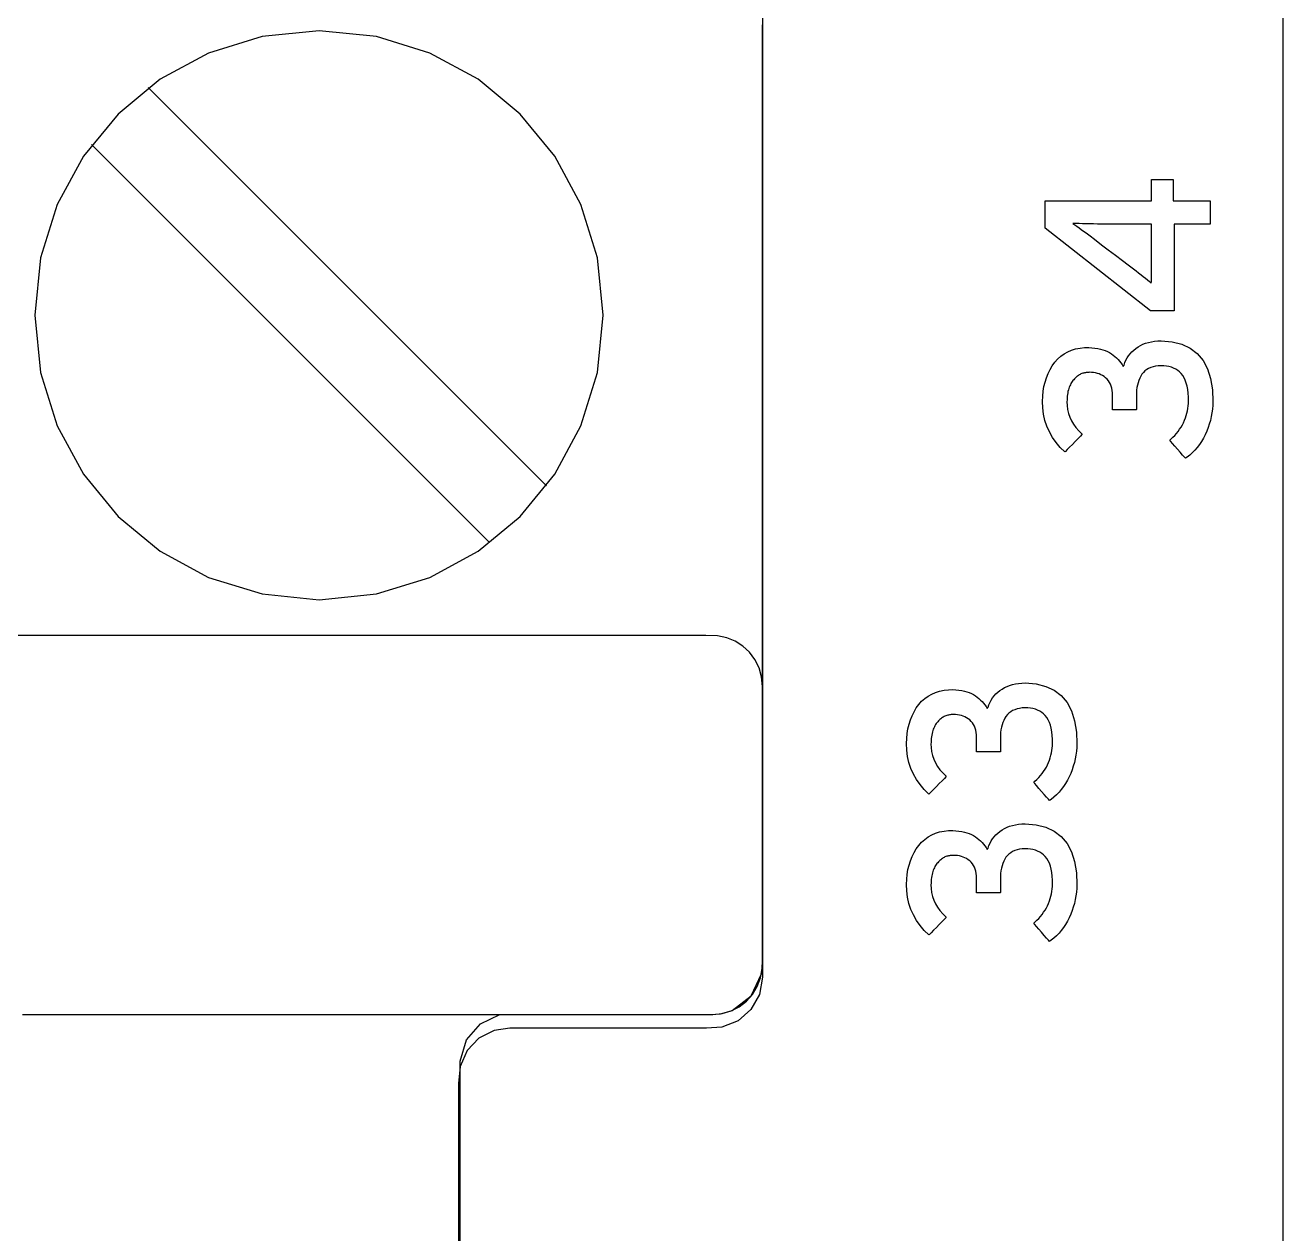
# Model space of a CAD drawing. Extents: x 1 to 47.7, y 0.2 to 35.
# Drawn here: x 37.238 to 37.978, y 13.894 to 14.605 of the extents above; entities that cross this region are included whole.
import ezdxf

# ---------------------------------------------------------------- set-up
doc = ezdxf.new("R2010")
doc.units = 0
doc.header["$MEASUREMENT"] = 0
for name, color, linetype in [('7_1__EMPTY_IO_BOARD_POSITI', 7, 'CONTINUOUS'), ('7_2___8__INDEPENDENT_INPUT', 7, 'CONTINUOUS'), ('7_3___8__OPTOISO_INDEPENDE', 7, 'CONTINUOUS'), ('7_4___24__OPTOISO_INDEPEND', 7, 'CONTINUOUS'), ('7_5___8__INDEPENDENT_INPUT', 7, 'CONTINUOUS'), ('7_6____8__INDEPENDENT_INPU', 7, 'CONTINUOUS'), ('7_7____8__OPTOISO_INDEPEND', 7, 'CONTINUOUS'), ('7_8____8__OPTOISO_INDEPEND', 7, 'CONTINUOUS'), ('8_0_____DWG', 7, 'CONTINUOUS')]:
    doc.layers.add(name, color=color, linetype=linetype)

msp = doc.modelspace()

# ---------------------------------------------------------------- linework, layer by layer
at = {"layer": '7_1__EMPTY_IO_BOARD_POSITI'}
msp.add_lwpolyline([(37.67232, 14.65683), (37.67232, 14.58847), (37.67232, 14.52342), (37.67232, 14.46182), (37.67232, 14.40382), (37.67232, 14.34959), (37.67232, 14.29927), (37.67232, 14.25302), (37.67232, 14.21098), (37.67232, 14.17332), (37.67232, 14.14018), (37.67232, 14.11172), (37.67232, 14.08809), (37.67232, 14.06945), (37.67232, 14.05594), (37.67232, 14.04773), (37.67232, 14.04496), (37.67049, 14.03467), (37.66545, 14.0259), (37.65785, 14.01931), (37.64835, 14.01557), (37.63938, 14.01495), (37.62959, 14.01495), (37.61472, 14.01495), (37.57724, 14.01495), (37.55837, 14.01495), (37.5419, 14.01495), (37.52971, 14.01495), (37.52365, 14.01495), (37.51441, 14.0136), (37.50539, 14.00897), (37.49845, 14.0017), (37.49426, 13.99243), (37.49331, 13.98243), (37.49331, 13.97641), (37.49331, 13.9673), (37.49331, 13.95554), (37.49331, 13.94157), (37.49331, 13.90878), (37.49331, 13.87245)], dxfattribs=at)
at = {"layer": '7_2___8__INDEPENDENT_INPUT'}
msp.add_lwpolyline([(37.41146, 14.26692), (37.44514, 14.27032), (37.47651, 14.28007), (37.50489, 14.2955), (37.52961, 14.31594), (37.55001, 14.34072), (37.56541, 14.36916), (37.57514, 14.40059), (37.57853, 14.43435), (37.57514, 14.46804), (37.56541, 14.49944), (37.55001, 14.52785), (37.52961, 14.5526), (37.50489, 14.57303), (37.47651, 14.58846), (37.44514, 14.59821), (37.41146, 14.60161), (37.37775, 14.59821), (37.34634, 14.58846), (37.31789, 14.57303), (37.2931, 14.5526), (37.27264, 14.52785), (37.25718, 14.49944), (37.24741, 14.46804), (37.244, 14.43435), (37.24741, 14.40059), (37.25718, 14.36916), (37.27264, 14.34072), (37.2931, 14.31594), (37.31789, 14.2955), (37.34634, 14.28007), (37.37775, 14.27032)], close=True, dxfattribs=at)
for points in [[(37.49426, 13.85861), (37.49426, 13.91116), (37.49426, 13.93575), (37.49426, 13.95749), (37.49426, 13.97509), (37.49426, 13.98725), (37.49426, 13.99268), (37.49438, 13.99556), (37.49812, 14.00797), (37.50627, 14.0175), (37.51761, 14.02295), (37.51979, 14.02295), (37.52584, 14.02295), (37.53505, 14.02295), (37.5467, 14.02295), (37.60333, 14.02295), (37.61642, 14.02295), (37.62763, 14.02295), (37.63627, 14.02295), (37.6416, 14.02295), (37.64747, 14.0233), (37.6544, 14.02531), (37.66558, 14.03387), (37.67166, 14.04691), (37.67217, 14.05065), (37.67225, 14.05257), (37.67225, 14.05499), (37.67225, 14.05975), (37.67225, 14.06725), (37.67225, 14.07741), (37.67225, 14.09019), (37.67225, 14.10553), (37.67225, 14.12338), (37.67225, 14.14368), (37.67225, 14.16637), (37.67225, 14.1914), (37.67225, 14.21871), (37.67225, 14.24825), (37.67225, 14.27996), (37.67225, 14.31378), (37.67225, 14.34967), (37.67225, 14.38756), (37.67225, 14.4274), (37.67225, 14.5127), (37.67225, 14.60513)], [(37.54511, 14.33392), (37.31084, 14.56819)], [(37.51169, 14.3005), (37.27742, 14.53477)], [(37.23684, 14.02295), (37.26657, 14.02295), (37.31834, 14.02295), (37.38414, 14.02295), (37.45596, 14.02295), (37.52577, 14.02295), (37.58556, 14.02295), (37.62731, 14.02295), (37.64301, 14.02295), (37.64857, 14.02349), (37.65378, 14.02505), (37.65853, 14.02752), (37.66274, 14.03081), (37.6663, 14.0348), (37.66911, 14.03941), (37.67109, 14.04454), (37.67212, 14.05007), (37.67225, 14.05458), (37.67225, 14.06638), (37.67225, 14.08693), (37.67225, 14.11305), (37.67225, 14.14156), (37.67225, 14.16927), (37.67225, 14.193), (37.67225, 14.20958), (37.67225, 14.21581), (37.67173, 14.22151), (37.67021, 14.22685), (37.66781, 14.23172), (37.66461, 14.23604), (37.66071, 14.23969), (37.65622, 14.24258), (37.65123, 14.2446), (37.64583, 14.24566), (37.63892, 14.2458), (37.60919, 14.2458), (37.55742, 14.2458), (37.49161, 14.2458), (37.4198, 14.2458), (37.34999, 14.2458), (37.2902, 14.2458), (37.24844, 14.2458), (37.23275, 14.2458)]]:
    msp.add_lwpolyline(points, dxfattribs=at)
at = {"layer": '7_3___8__OPTOISO_INDEPENDE'}
msp.add_lwpolyline([(37.41146, 14.26692), (37.44514, 14.27032), (37.47651, 14.28007), (37.50489, 14.2955), (37.52961, 14.31594), (37.55001, 14.34072), (37.56541, 14.36916), (37.57514, 14.40059), (37.57853, 14.43435), (37.57514, 14.46804), (37.56541, 14.49944), (37.55001, 14.52785), (37.52961, 14.5526), (37.50489, 14.57303), (37.47651, 14.58846), (37.44514, 14.59821), (37.41146, 14.60161), (37.37775, 14.59821), (37.34634, 14.58846), (37.31789, 14.57303), (37.2931, 14.5526), (37.27264, 14.52785), (37.25718, 14.49944), (37.24741, 14.46804), (37.244, 14.43435), (37.24741, 14.40059), (37.25718, 14.36916), (37.27264, 14.34072), (37.2931, 14.31594), (37.31789, 14.2955), (37.34634, 14.28007), (37.37775, 14.27032)], close=True, dxfattribs=at)
for points in [[(37.49426, 13.85861), (37.49426, 13.91116), (37.49426, 13.93575), (37.49426, 13.95749), (37.49426, 13.97509), (37.49426, 13.98725), (37.49426, 13.99268), (37.49438, 13.99556), (37.49812, 14.00797), (37.50627, 14.0175), (37.51761, 14.02295), (37.51979, 14.02295), (37.52584, 14.02295), (37.53505, 14.02295), (37.5467, 14.02295), (37.60333, 14.02295), (37.61642, 14.02295), (37.62763, 14.02295), (37.63627, 14.02295), (37.6416, 14.02295), (37.64747, 14.0233), (37.6544, 14.02531), (37.66558, 14.03387), (37.67166, 14.04691), (37.67217, 14.05065), (37.67225, 14.05257), (37.67225, 14.05499), (37.67225, 14.05975), (37.67225, 14.06725), (37.67225, 14.07741), (37.67225, 14.09019), (37.67225, 14.10553), (37.67225, 14.12338), (37.67225, 14.14368), (37.67225, 14.16637), (37.67225, 14.1914), (37.67225, 14.21871), (37.67225, 14.24825), (37.67225, 14.27996), (37.67225, 14.31378), (37.67225, 14.34967), (37.67225, 14.38756), (37.67225, 14.4274), (37.67225, 14.5127), (37.67225, 14.60513)], [(37.54511, 14.33392), (37.31084, 14.56819)], [(37.51169, 14.3005), (37.27742, 14.53477)], [(37.23684, 14.02295), (37.26657, 14.02295), (37.31834, 14.02295), (37.38414, 14.02295), (37.45596, 14.02295), (37.52577, 14.02295), (37.58556, 14.02295), (37.62731, 14.02295), (37.64301, 14.02295), (37.64857, 14.02349), (37.65378, 14.02505), (37.65853, 14.02752), (37.66274, 14.03081), (37.6663, 14.0348), (37.66911, 14.03941), (37.67109, 14.04454), (37.67212, 14.05007), (37.67225, 14.05458), (37.67225, 14.06638), (37.67225, 14.08693), (37.67225, 14.11305), (37.67225, 14.14156), (37.67225, 14.16927), (37.67225, 14.193), (37.67225, 14.20958), (37.67225, 14.21581), (37.67173, 14.22151), (37.67021, 14.22685), (37.66781, 14.23172), (37.66461, 14.23604), (37.66071, 14.23969), (37.65622, 14.24258), (37.65123, 14.2446), (37.64583, 14.24566), (37.63892, 14.2458), (37.60919, 14.2458), (37.55742, 14.2458), (37.49161, 14.2458), (37.4198, 14.2458), (37.34999, 14.2458), (37.2902, 14.2458), (37.24844, 14.2458), (37.23275, 14.2458)]]:
    msp.add_lwpolyline(points, dxfattribs=at)
at = {"layer": '7_4___24__OPTOISO_INDEPEND'}
msp.add_lwpolyline([(37.41146, 14.26692), (37.44514, 14.27032), (37.47651, 14.28007), (37.50489, 14.2955), (37.52961, 14.31594), (37.55001, 14.34072), (37.56541, 14.36916), (37.57514, 14.40059), (37.57853, 14.43435), (37.57514, 14.46804), (37.56541, 14.49944), (37.55001, 14.52785), (37.52961, 14.5526), (37.50489, 14.57303), (37.47651, 14.58846), (37.44514, 14.59821), (37.41146, 14.60161), (37.37775, 14.59821), (37.34634, 14.58846), (37.31789, 14.57303), (37.2931, 14.5526), (37.27264, 14.52785), (37.25718, 14.49944), (37.24741, 14.46804), (37.244, 14.43435), (37.24741, 14.40059), (37.25718, 14.36916), (37.27264, 14.34072), (37.2931, 14.31594), (37.31789, 14.2955), (37.34634, 14.28007), (37.37775, 14.27032)], close=True, dxfattribs=at)
for points in [[(37.49426, 13.85861), (37.49426, 13.91116), (37.49426, 13.93575), (37.49426, 13.95749), (37.49426, 13.97509), (37.49426, 13.98725), (37.49426, 13.99268), (37.49438, 13.99556), (37.49812, 14.00797), (37.50627, 14.0175), (37.51761, 14.02295), (37.51979, 14.02295), (37.52584, 14.02295), (37.53505, 14.02295), (37.5467, 14.02295), (37.60333, 14.02295), (37.61642, 14.02295), (37.62763, 14.02295), (37.63627, 14.02295), (37.6416, 14.02295), (37.64747, 14.0233), (37.6544, 14.02531), (37.66558, 14.03387), (37.67166, 14.04691), (37.67217, 14.05065), (37.67225, 14.05257), (37.67225, 14.05499), (37.67225, 14.05975), (37.67225, 14.06725), (37.67225, 14.07741), (37.67225, 14.09019), (37.67225, 14.10553), (37.67225, 14.12338), (37.67225, 14.14368), (37.67225, 14.16637), (37.67225, 14.1914), (37.67225, 14.21871), (37.67225, 14.24825), (37.67225, 14.27996), (37.67225, 14.31378), (37.67225, 14.34967), (37.67225, 14.38756), (37.67225, 14.4274), (37.67225, 14.5127), (37.67225, 14.60513)], [(37.54511, 14.33392), (37.31084, 14.56819)], [(37.51169, 14.3005), (37.27742, 14.53477)], [(37.23684, 14.02295), (37.26657, 14.02295), (37.31834, 14.02295), (37.38414, 14.02295), (37.45596, 14.02295), (37.52577, 14.02295), (37.58556, 14.02295), (37.62731, 14.02295), (37.64301, 14.02295), (37.64857, 14.02349), (37.65378, 14.02505), (37.65853, 14.02752), (37.66274, 14.03081), (37.6663, 14.0348), (37.66911, 14.03941), (37.67109, 14.04454), (37.67212, 14.05007), (37.67225, 14.05458), (37.67225, 14.06638), (37.67225, 14.08693), (37.67225, 14.11305), (37.67225, 14.14156), (37.67225, 14.16927), (37.67225, 14.193), (37.67225, 14.20958), (37.67225, 14.21581), (37.67173, 14.22151), (37.67021, 14.22685), (37.66781, 14.23172), (37.66461, 14.23604), (37.66071, 14.23969), (37.65622, 14.24258), (37.65123, 14.2446), (37.64583, 14.24566), (37.63892, 14.2458), (37.60919, 14.2458), (37.55742, 14.2458), (37.49161, 14.2458), (37.4198, 14.2458), (37.34999, 14.2458), (37.2902, 14.2458), (37.24844, 14.2458), (37.23275, 14.2458)]]:
    msp.add_lwpolyline(points, dxfattribs=at)
at = {"layer": '7_5___8__INDEPENDENT_INPUT'}
msp.add_lwpolyline([(37.41146, 14.26692), (37.44514, 14.27032), (37.47651, 14.28007), (37.50489, 14.2955), (37.52961, 14.31594), (37.55001, 14.34072), (37.56541, 14.36916), (37.57514, 14.40059), (37.57853, 14.43435), (37.57514, 14.46804), (37.56541, 14.49944), (37.55001, 14.52785), (37.52961, 14.5526), (37.50489, 14.57303), (37.47651, 14.58846), (37.44514, 14.59821), (37.41146, 14.60161), (37.37775, 14.59821), (37.34634, 14.58846), (37.31789, 14.57303), (37.2931, 14.5526), (37.27264, 14.52785), (37.25718, 14.49944), (37.24741, 14.46804), (37.244, 14.43435), (37.24741, 14.40059), (37.25718, 14.36916), (37.27264, 14.34072), (37.2931, 14.31594), (37.31789, 14.2955), (37.34634, 14.28007), (37.37775, 14.27032)], close=True, dxfattribs=at)
for points in [[(37.49426, 13.85861), (37.49426, 13.91116), (37.49426, 13.93575), (37.49426, 13.95749), (37.49426, 13.97509), (37.49426, 13.98725), (37.49426, 13.99268), (37.49438, 13.99556), (37.49812, 14.00797), (37.50627, 14.0175), (37.51761, 14.02295), (37.51979, 14.02295), (37.52584, 14.02295), (37.53505, 14.02295), (37.5467, 14.02295), (37.60333, 14.02295), (37.61642, 14.02295), (37.62763, 14.02295), (37.63627, 14.02295), (37.6416, 14.02295), (37.64747, 14.0233), (37.6544, 14.02531), (37.66558, 14.03387), (37.67166, 14.04691), (37.67217, 14.05065), (37.67225, 14.05257), (37.67225, 14.05499), (37.67225, 14.05975), (37.67225, 14.06725), (37.67225, 14.07741), (37.67225, 14.09019), (37.67225, 14.10553), (37.67225, 14.12338), (37.67225, 14.14368), (37.67225, 14.16637), (37.67225, 14.1914), (37.67225, 14.21871), (37.67225, 14.24825), (37.67225, 14.27996), (37.67225, 14.31378), (37.67225, 14.34967), (37.67225, 14.38756), (37.67225, 14.4274), (37.67225, 14.5127), (37.67225, 14.60513)], [(37.54511, 14.33392), (37.31084, 14.56819)], [(37.51169, 14.3005), (37.27742, 14.53477)], [(37.23684, 14.02295), (37.26657, 14.02295), (37.31834, 14.02295), (37.38414, 14.02295), (37.45596, 14.02295), (37.52577, 14.02295), (37.58556, 14.02295), (37.62731, 14.02295), (37.64301, 14.02295), (37.64857, 14.02349), (37.65378, 14.02505), (37.65853, 14.02752), (37.66274, 14.03081), (37.6663, 14.0348), (37.66911, 14.03941), (37.67109, 14.04454), (37.67212, 14.05007), (37.67225, 14.05458), (37.67225, 14.06638), (37.67225, 14.08693), (37.67225, 14.11305), (37.67225, 14.14156), (37.67225, 14.16927), (37.67225, 14.193), (37.67225, 14.20958), (37.67225, 14.21581), (37.67173, 14.22151), (37.67021, 14.22685), (37.66781, 14.23172), (37.66461, 14.23604), (37.66071, 14.23969), (37.65622, 14.24258), (37.65123, 14.2446), (37.64583, 14.24566), (37.63892, 14.2458), (37.60919, 14.2458), (37.55742, 14.2458), (37.49161, 14.2458), (37.4198, 14.2458), (37.34999, 14.2458), (37.2902, 14.2458), (37.24844, 14.2458), (37.23275, 14.2458)]]:
    msp.add_lwpolyline(points, dxfattribs=at)
at = {"layer": '7_6____8__INDEPENDENT_INPU'}
msp.add_lwpolyline([(37.41146, 14.26692), (37.44514, 14.27032), (37.47651, 14.28007), (37.50489, 14.2955), (37.52961, 14.31594), (37.55001, 14.34072), (37.56541, 14.36916), (37.57514, 14.40059), (37.57853, 14.43435), (37.57514, 14.46804), (37.56541, 14.49944), (37.55001, 14.52785), (37.52961, 14.5526), (37.50489, 14.57303), (37.47651, 14.58846), (37.44514, 14.59821), (37.41146, 14.60161), (37.37775, 14.59821), (37.34634, 14.58846), (37.31789, 14.57303), (37.2931, 14.5526), (37.27264, 14.52785), (37.25718, 14.49944), (37.24741, 14.46804), (37.244, 14.43435), (37.24741, 14.40059), (37.25718, 14.36916), (37.27264, 14.34072), (37.2931, 14.31594), (37.31789, 14.2955), (37.34634, 14.28007), (37.37775, 14.27032)], close=True, dxfattribs=at)
for points in [[(37.49426, 13.85861), (37.49426, 13.91116), (37.49426, 13.93575), (37.49426, 13.95749), (37.49426, 13.97509), (37.49426, 13.98725), (37.49426, 13.99268), (37.49438, 13.99556), (37.49812, 14.00797), (37.50627, 14.0175), (37.51761, 14.02295), (37.51979, 14.02295), (37.52584, 14.02295), (37.53505, 14.02295), (37.5467, 14.02295), (37.60333, 14.02295), (37.61642, 14.02295), (37.62763, 14.02295), (37.63627, 14.02295), (37.6416, 14.02295), (37.64747, 14.0233), (37.6544, 14.02531), (37.66558, 14.03387), (37.67166, 14.04691), (37.67217, 14.05065), (37.67225, 14.05257), (37.67225, 14.05499), (37.67225, 14.05975), (37.67225, 14.06725), (37.67225, 14.07741), (37.67225, 14.09019), (37.67225, 14.10553), (37.67225, 14.12338), (37.67225, 14.14368), (37.67225, 14.16637), (37.67225, 14.1914), (37.67225, 14.21871), (37.67225, 14.24825), (37.67225, 14.27996), (37.67225, 14.31378), (37.67225, 14.34967), (37.67225, 14.38756), (37.67225, 14.4274), (37.67225, 14.5127), (37.67225, 14.60513)], [(37.54511, 14.33392), (37.31084, 14.56819)], [(37.51169, 14.3005), (37.27742, 14.53477)], [(37.23684, 14.02295), (37.26657, 14.02295), (37.31834, 14.02295), (37.38414, 14.02295), (37.45596, 14.02295), (37.52577, 14.02295), (37.58556, 14.02295), (37.62731, 14.02295), (37.64301, 14.02295), (37.64857, 14.02349), (37.65378, 14.02505), (37.65853, 14.02752), (37.66274, 14.03081), (37.6663, 14.0348), (37.66911, 14.03941), (37.67109, 14.04454), (37.67212, 14.05007), (37.67225, 14.05458), (37.67225, 14.06638), (37.67225, 14.08693), (37.67225, 14.11305), (37.67225, 14.14156), (37.67225, 14.16927), (37.67225, 14.193), (37.67225, 14.20958), (37.67225, 14.21581), (37.67173, 14.22151), (37.67021, 14.22685), (37.66781, 14.23172), (37.66461, 14.23604), (37.66071, 14.23969), (37.65622, 14.24258), (37.65123, 14.2446), (37.64583, 14.24566), (37.63892, 14.2458), (37.60919, 14.2458), (37.55742, 14.2458), (37.49161, 14.2458), (37.4198, 14.2458), (37.34999, 14.2458), (37.2902, 14.2458), (37.24844, 14.2458), (37.23275, 14.2458)]]:
    msp.add_lwpolyline(points, dxfattribs=at)
at = {"layer": '7_7____8__OPTOISO_INDEPEND'}
msp.add_lwpolyline([(37.41146, 14.26692), (37.44514, 14.27032), (37.47651, 14.28007), (37.50489, 14.2955), (37.52961, 14.31594), (37.55001, 14.34072), (37.56541, 14.36916), (37.57514, 14.40059), (37.57853, 14.43435), (37.57514, 14.46804), (37.56541, 14.49944), (37.55001, 14.52785), (37.52961, 14.5526), (37.50489, 14.57303), (37.47651, 14.58846), (37.44514, 14.59821), (37.41146, 14.60161), (37.37775, 14.59821), (37.34634, 14.58846), (37.31789, 14.57303), (37.2931, 14.5526), (37.27264, 14.52785), (37.25718, 14.49944), (37.24741, 14.46804), (37.244, 14.43435), (37.24741, 14.40059), (37.25718, 14.36916), (37.27264, 14.34072), (37.2931, 14.31594), (37.31789, 14.2955), (37.34634, 14.28007), (37.37775, 14.27032)], close=True, dxfattribs=at)
for points in [[(37.49426, 13.85861), (37.49426, 13.91116), (37.49426, 13.93575), (37.49426, 13.95749), (37.49426, 13.97509), (37.49426, 13.98725), (37.49426, 13.99268), (37.49438, 13.99556), (37.49812, 14.00797), (37.50627, 14.0175), (37.51761, 14.02295), (37.51979, 14.02295), (37.52584, 14.02295), (37.53505, 14.02295), (37.5467, 14.02295), (37.60333, 14.02295), (37.61642, 14.02295), (37.62763, 14.02295), (37.63627, 14.02295), (37.6416, 14.02295), (37.64747, 14.0233), (37.6544, 14.02531), (37.66558, 14.03387), (37.67166, 14.04691), (37.67217, 14.05065), (37.67225, 14.05257), (37.67225, 14.05499), (37.67225, 14.05975), (37.67225, 14.06725), (37.67225, 14.07741), (37.67225, 14.09019), (37.67225, 14.10553), (37.67225, 14.12338), (37.67225, 14.14368), (37.67225, 14.16637), (37.67225, 14.1914), (37.67225, 14.21871), (37.67225, 14.24825), (37.67225, 14.27996), (37.67225, 14.31378), (37.67225, 14.34967), (37.67225, 14.38756), (37.67225, 14.4274), (37.67225, 14.5127), (37.67225, 14.60513)], [(37.54511, 14.33392), (37.31084, 14.56819)], [(37.51169, 14.3005), (37.27742, 14.53477)], [(37.23684, 14.02295), (37.26657, 14.02295), (37.31834, 14.02295), (37.38414, 14.02295), (37.45596, 14.02295), (37.52577, 14.02295), (37.58556, 14.02295), (37.62731, 14.02295), (37.64301, 14.02295), (37.64857, 14.02349), (37.65378, 14.02505), (37.65853, 14.02752), (37.66274, 14.03081), (37.6663, 14.0348), (37.66911, 14.03941), (37.67109, 14.04454), (37.67212, 14.05007), (37.67225, 14.05458), (37.67225, 14.06638), (37.67225, 14.08693), (37.67225, 14.11305), (37.67225, 14.14156), (37.67225, 14.16927), (37.67225, 14.193), (37.67225, 14.20958), (37.67225, 14.21581), (37.67173, 14.22151), (37.67021, 14.22685), (37.66781, 14.23172), (37.66461, 14.23604), (37.66071, 14.23969), (37.65622, 14.24258), (37.65123, 14.2446), (37.64583, 14.24566), (37.63892, 14.2458), (37.60919, 14.2458), (37.55742, 14.2458), (37.49161, 14.2458), (37.4198, 14.2458), (37.34999, 14.2458), (37.2902, 14.2458), (37.24844, 14.2458), (37.23275, 14.2458)]]:
    msp.add_lwpolyline(points, dxfattribs=at)
at = {"layer": '7_8____8__OPTOISO_INDEPEND'}
msp.add_lwpolyline([(37.41146, 14.26692), (37.44514, 14.27032), (37.47651, 14.28007), (37.50489, 14.2955), (37.52961, 14.31594), (37.55001, 14.34072), (37.56541, 14.36916), (37.57514, 14.40059), (37.57853, 14.43435), (37.57514, 14.46804), (37.56541, 14.49944), (37.55001, 14.52785), (37.52961, 14.5526), (37.50489, 14.57303), (37.47651, 14.58846), (37.44514, 14.59821), (37.41146, 14.60161), (37.37775, 14.59821), (37.34634, 14.58846), (37.31789, 14.57303), (37.2931, 14.5526), (37.27264, 14.52785), (37.25718, 14.49944), (37.24741, 14.46804), (37.244, 14.43435), (37.24741, 14.40059), (37.25718, 14.36916), (37.27264, 14.34072), (37.2931, 14.31594), (37.31789, 14.2955), (37.34634, 14.28007), (37.37775, 14.27032)], close=True, dxfattribs=at)
for points in [[(37.49426, 13.85861), (37.49426, 13.91116), (37.49426, 13.93575), (37.49426, 13.95749), (37.49426, 13.97509), (37.49426, 13.98725), (37.49426, 13.99268), (37.49438, 13.99556), (37.49812, 14.00797), (37.50627, 14.0175), (37.51761, 14.02295), (37.51979, 14.02295), (37.52584, 14.02295), (37.53505, 14.02295), (37.5467, 14.02295), (37.60333, 14.02295), (37.61642, 14.02295), (37.62763, 14.02295), (37.63627, 14.02295), (37.6416, 14.02295), (37.64747, 14.0233), (37.6544, 14.02531), (37.66558, 14.03387), (37.67166, 14.04691), (37.67217, 14.05065), (37.67225, 14.05257), (37.67225, 14.05499), (37.67225, 14.05975), (37.67225, 14.06725), (37.67225, 14.07741), (37.67225, 14.09019), (37.67225, 14.10553), (37.67225, 14.12338), (37.67225, 14.14368), (37.67225, 14.16637), (37.67225, 14.1914), (37.67225, 14.21871), (37.67225, 14.24825), (37.67225, 14.27996), (37.67225, 14.31378), (37.67225, 14.34967), (37.67225, 14.38756), (37.67225, 14.4274), (37.67225, 14.5127), (37.67225, 14.60513)], [(37.54511, 14.33392), (37.31084, 14.56819)], [(37.51169, 14.3005), (37.27742, 14.53477)], [(37.23684, 14.02295), (37.26657, 14.02295), (37.31834, 14.02295), (37.38414, 14.02295), (37.45596, 14.02295), (37.52577, 14.02295), (37.58556, 14.02295), (37.62731, 14.02295), (37.64301, 14.02295), (37.64857, 14.02349), (37.65378, 14.02505), (37.65853, 14.02752), (37.66274, 14.03081), (37.6663, 14.0348), (37.66911, 14.03941), (37.67109, 14.04454), (37.67212, 14.05007), (37.67225, 14.05458), (37.67225, 14.06638), (37.67225, 14.08693), (37.67225, 14.11305), (37.67225, 14.14156), (37.67225, 14.16927), (37.67225, 14.193), (37.67225, 14.20958), (37.67225, 14.21581), (37.67173, 14.22151), (37.67021, 14.22685), (37.66781, 14.23172), (37.66461, 14.23604), (37.66071, 14.23969), (37.65622, 14.24258), (37.65123, 14.2446), (37.64583, 14.24566), (37.63892, 14.2458), (37.60919, 14.2458), (37.55742, 14.2458), (37.49161, 14.2458), (37.4198, 14.2458), (37.34999, 14.2458), (37.2902, 14.2458), (37.24844, 14.2458), (37.23275, 14.2458)]]:
    msp.add_lwpolyline(points, dxfattribs=at)
at = {"layer": '8_0_____DWG'}
for points in [[(37.97843, 15.76123), (37.97843, 15.68003), (37.97843, 15.59822), (37.97843, 15.5158), (37.97843, 15.43278), (37.97843, 15.34917), (37.97843, 15.265), (37.97843, 15.18026), (37.97843, 15.00916), (37.97843, 14.83596), (37.97843, 14.66076), (37.97843, 14.48365), (37.97843, 14.30473), (37.97843, 14.12409), (37.97843, 13.94184), (37.97843, 13.75805)], [(37.91393, 14.50157), (37.93576, 14.50157), (37.93576, 14.48789), (37.9144, 14.48789), (37.9144, 14.43692), (37.9005, 14.43692), (37.83858, 14.48542), (37.83858, 14.50157), (37.90111, 14.50157), (37.90111, 14.51405), (37.91393, 14.51405), (37.91393, 14.50157)]]:
    msp.add_lwpolyline(points, dxfattribs=at)
for points in [[(37.85494, 14.48828), (37.85607, 14.48749), (37.85726, 14.48664), (37.85852, 14.48573), (37.85984, 14.48477), (37.86123, 14.48375), (37.86269, 14.48267), (37.8642, 14.48153), (37.86578, 14.48033), (37.8668, 14.47957), (37.86866, 14.47815), (37.8718, 14.47577), (37.87572, 14.4728), (37.87995, 14.46959), (37.884, 14.46652), (37.88741, 14.46394), (37.88969, 14.46221), (37.8906, 14.46151), (37.89213, 14.46035), (37.89358, 14.45922), (37.89497, 14.45812), (37.8963, 14.45705), (37.89756, 14.45601), (37.89876, 14.455), (37.89989, 14.45402), (37.90095, 14.45308), (37.90124, 14.45392), (37.90124, 14.45553), (37.90123, 14.4572), (37.90122, 14.45894), (37.9012, 14.46074), (37.90118, 14.46261), (37.90116, 14.46453), (37.90113, 14.46653), (37.90111, 14.46806), (37.90111, 14.46924), (37.90111, 14.47159), (37.90111, 14.4747), (37.90111, 14.47819), (37.90111, 14.48165), (37.90111, 14.48468), (37.90111, 14.48689), (37.90111, 14.48787), (37.90029, 14.48789), (37.89758, 14.48789), (37.89354, 14.48789), (37.88872, 14.48789), (37.8837, 14.48789), (37.87905, 14.48789), (37.87533, 14.48789), (37.87311, 14.48789), (37.87169, 14.4879), (37.8693, 14.48793), (37.86699, 14.48797), (37.86477, 14.48801), (37.86264, 14.48806), (37.86059, 14.48811), (37.85862, 14.48816), (37.85674, 14.48822)], [(37.9069, 14.41922), (37.91334, 14.41866), (37.91902, 14.41723), (37.92393, 14.41493), (37.92808, 14.41176), (37.93146, 14.40771), (37.93407, 14.4028), (37.93592, 14.39701), (37.937, 14.39034), (37.93732, 14.38361), (37.93721, 14.38132), (37.937, 14.37907), (37.93669, 14.37683), (37.93628, 14.37462), (37.93577, 14.37244), (37.93516, 14.37028), (37.93445, 14.36815), (37.93364, 14.36605), (37.93272, 14.36396), (37.93169, 14.36195), (37.93058, 14.36004), (37.92938, 14.35824), (37.9281, 14.35653), (37.92674, 14.35493), (37.9253, 14.35343), (37.92377, 14.35203), (37.92217, 14.35073), (37.92115, 14.3501), (37.92055, 14.35078), (37.91948, 14.35202), (37.91807, 14.35363), (37.9165, 14.35542), (37.91494, 14.35722), (37.91353, 14.35883), (37.91245, 14.36006), (37.91186, 14.36074), (37.91251, 14.36141), (37.91369, 14.36249), (37.9148, 14.36361), (37.91584, 14.36476), (37.91681, 14.36595), (37.91771, 14.36717), (37.91854, 14.36844), (37.9193, 14.36974), (37.91998, 14.37107), (37.9206, 14.37246), (37.92114, 14.37386), (37.92161, 14.37526), (37.92201, 14.37667), (37.92234, 14.37808), (37.9226, 14.37949), (37.92278, 14.38091), (37.9229, 14.38233), (37.92295, 14.38375), (37.92291, 14.38608), (37.92276, 14.38841), (37.9225, 14.39056), (37.92213, 14.39256), (37.92164, 14.39438), (37.92105, 14.39603), (37.92035, 14.39752), (37.91953, 14.39884), (37.91861, 14.4), (37.91763, 14.40098), (37.91656, 14.40184), (37.9154, 14.40258), (37.91416, 14.40321), (37.91283, 14.40372), (37.91142, 14.40412), (37.90992, 14.40439), (37.90833, 14.40455), (37.90666, 14.40459), (37.90502, 14.40449), (37.90348, 14.40427), (37.90204, 14.40394), (37.9007, 14.4035), (37.89947, 14.40294), (37.89833, 14.40226), (37.89729, 14.40148), (37.89636, 14.40057), (37.89553, 14.39955), (37.89482, 14.39842), (37.8942, 14.39722), (37.89366, 14.39595), (37.89321, 14.3946), (37.89286, 14.39317), (37.89258, 14.39168), (37.8924, 14.39011), (37.89231, 14.38846), (37.89229, 14.38743), (37.89229, 14.38688), (37.89229, 14.38587), (37.89229, 14.38456), (37.89229, 14.38309), (37.89229, 14.38163), (37.89229, 14.38031), (37.89229, 14.3793), (37.89229, 14.37875), (37.89212, 14.37869), (37.89112, 14.37869), (37.88942, 14.37869), (37.88726, 14.37869), (37.8849, 14.37869), (37.88257, 14.37869), (37.88052, 14.37869), (37.87899, 14.37869), (37.87823, 14.37869), (37.87819, 14.37885), (37.87819, 14.37954), (37.87819, 14.38064), (37.87819, 14.38199), (37.87819, 14.38346), (37.87819, 14.38488), (37.87819, 14.3861), (37.87819, 14.38699), (37.87819, 14.38738), (37.87815, 14.38865), (37.87801, 14.39005), (37.87777, 14.39136), (37.87743, 14.39259), (37.87698, 14.39373), (37.87644, 14.39479), (37.87578, 14.39576), (37.87503, 14.39665), (37.87417, 14.39745), (37.87329, 14.39814), (37.87236, 14.39874), (37.87139, 14.39927), (37.87038, 14.39971), (37.86932, 14.40006), (37.86822, 14.40034), (37.86707, 14.40053), (37.86588, 14.40065), (37.86476, 14.40068), (37.86428, 14.40066), (37.86379, 14.40064), (37.86329, 14.40059), (37.86279, 14.40053), (37.86228, 14.40045), (37.86177, 14.40036), (37.86124, 14.40024), (37.86071, 14.40011), (37.86017, 14.39995), (37.85964, 14.39972), (37.85913, 14.39946), (37.85862, 14.39918), (37.85813, 14.39886), (37.85765, 14.39852), (37.85718, 14.39814), (37.85672, 14.39774), (37.85627, 14.39731), (37.85582, 14.39685), (37.85537, 14.39636), (37.85493, 14.39584), (37.85452, 14.39528), (37.85412, 14.39469), (37.85375, 14.39407), (37.8534, 14.39341), (37.85306, 14.39272), (37.85275, 14.39199), (37.85247, 14.39121), (37.85223, 14.39037), (37.85201, 14.38949), (37.85183, 14.38856), (37.85169, 14.38759), (37.85157, 14.38657), (37.85148, 14.38551), (37.85143, 14.38441), (37.8514, 14.38326), (37.85148, 14.38118), (37.85178, 14.37881), (37.8523, 14.37653), (37.85305, 14.37433), (37.85403, 14.37221), (37.85523, 14.37017), (37.85665, 14.36822), (37.8583, 14.36634), (37.86017, 14.36455), (37.86019, 14.36402), (37.85929, 14.36311), (37.85794, 14.36174), (37.85631, 14.36008), (37.85458, 14.35831), (37.85292, 14.35663), (37.85151, 14.3552), (37.85054, 14.35421), (37.85018, 14.35384), (37.8474, 14.35656), (37.84496, 14.35943), (37.84284, 14.36244), (37.84105, 14.36561), (37.83959, 14.36893), (37.83845, 14.3724), (37.83765, 14.37602), (37.83717, 14.37979), (37.83702, 14.38358), (37.83714, 14.3866), (37.83742, 14.38951), (37.83788, 14.3923), (37.83851, 14.39497), (37.83931, 14.39752), (37.84029, 14.39996), (37.84143, 14.40228), (37.84276, 14.40449), (37.84425, 14.40657), (37.84592, 14.40845), (37.84774, 14.4101), (37.8497, 14.41153), (37.85182, 14.41273), (37.85409, 14.4137), (37.85651, 14.41444), (37.85908, 14.41496), (37.8618, 14.41525), (37.86424, 14.41528), (37.8661, 14.41517), (37.86786, 14.41498), (37.86952, 14.41473), (37.8711, 14.41439), (37.87257, 14.41399), (37.87395, 14.41351), (37.87524, 14.41296), (37.87643, 14.41233), (37.87754, 14.41162), (37.8786, 14.41085), (37.87961, 14.41004), (37.88056, 14.40918), (37.88145, 14.40827), (37.88229, 14.40732), (37.88307, 14.40632), (37.8838, 14.40528), (37.88448, 14.40419), (37.88498, 14.40497), (37.88551, 14.40644), (37.88614, 14.40783), (37.88687, 14.40916), (37.8877, 14.41042), (37.88863, 14.41161), (37.88965, 14.41273), (37.89078, 14.41378), (37.892, 14.41476), (37.89329, 14.41567), (37.89467, 14.41648), (37.89614, 14.41718), (37.89771, 14.41778), (37.89936, 14.41828), (37.90111, 14.41867), (37.90295, 14.41895), (37.90488, 14.41914)], [(37.82688, 14.21796), (37.83332, 14.21741), (37.839, 14.21598), (37.84391, 14.21368), (37.84805, 14.21051), (37.85143, 14.20646), (37.85405, 14.20154), (37.8559, 14.19575), (37.85698, 14.18909), (37.85729, 14.18236), (37.85718, 14.18007), (37.85697, 14.17781), (37.85666, 14.17558), (37.85625, 14.17337), (37.85574, 14.17119), (37.85513, 14.16903), (37.85442, 14.1669), (37.85361, 14.16479), (37.85269, 14.16271), (37.85166, 14.1607), (37.85055, 14.15879), (37.84936, 14.15698), (37.84808, 14.15528), (37.84672, 14.15367), (37.84527, 14.15217), (37.84375, 14.15077), (37.84214, 14.14947), (37.84112, 14.14885), (37.84053, 14.14953), (37.83945, 14.15076), (37.83805, 14.15237), (37.83648, 14.15417), (37.83491, 14.15596), (37.83351, 14.15757), (37.83243, 14.15881), (37.83184, 14.15949), (37.83248, 14.16016), (37.83366, 14.16124), (37.83478, 14.16235), (37.83582, 14.1635), (37.83679, 14.16469), (37.83769, 14.16592), (37.83852, 14.16718), (37.83927, 14.16848), (37.83996, 14.16982), (37.84057, 14.17121), (37.84112, 14.17261), (37.84159, 14.17401), (37.84199, 14.17542), (37.84232, 14.17683), (37.84257, 14.17824), (37.84276, 14.17965), (37.84288, 14.18107), (37.84292, 14.1825), (37.84288, 14.18483), (37.84273, 14.18715), (37.84247, 14.18931), (37.8421, 14.1913), (37.84162, 14.19313), (37.84103, 14.19478), (37.84032, 14.19627), (37.83951, 14.19759), (37.83858, 14.19874), (37.8376, 14.19972), (37.83653, 14.20059), (37.83538, 14.20133), (37.83414, 14.20196), (37.83281, 14.20247), (37.83139, 14.20286), (37.82989, 14.20314), (37.82831, 14.2033), (37.82663, 14.20334), (37.825, 14.20324), (37.82346, 14.20302), (37.82202, 14.20269), (37.82068, 14.20224), (37.81944, 14.20168), (37.81831, 14.20101), (37.81727, 14.20022), (37.81633, 14.19932), (37.81551, 14.1983), (37.8148, 14.19717), (37.81417, 14.19597), (37.81364, 14.19469), (37.81319, 14.19334), (37.81283, 14.19192), (37.81256, 14.19043), (37.81238, 14.18885), (37.81228, 14.18721), (37.81227, 14.18618), (37.81227, 14.18563), (37.81227, 14.18462), (37.81227, 14.1833), (37.81227, 14.18184), (37.81227, 14.18037), (37.81227, 14.17906), (37.81227, 14.17805), (37.81227, 14.1775), (37.8121, 14.17744), (37.81109, 14.17744), (37.80939, 14.17744), (37.80724, 14.17744), (37.80488, 14.17744), (37.80255, 14.17744), (37.8005, 14.17744), (37.79897, 14.17744), (37.79821, 14.17744), (37.79816, 14.1776), (37.79816, 14.17829), (37.79816, 14.17939), (37.79816, 14.18074), (37.79816, 14.1822), (37.79816, 14.18362), (37.79816, 14.18485), (37.79816, 14.18573), (37.79816, 14.18612), (37.79813, 14.1874), (37.79799, 14.1888), (37.79775, 14.19011), (37.79741, 14.19134), (37.79696, 14.19248), (37.79641, 14.19354), (37.79576, 14.19451), (37.79501, 14.19539), (37.79415, 14.19619), (37.79326, 14.19688), (37.79234, 14.19749), (37.79137, 14.19801), (37.79035, 14.19845), (37.78929, 14.19881), (37.78819, 14.19909), (37.78705, 14.19928), (37.78586, 14.19939), (37.78474, 14.19942), (37.78425, 14.19941), (37.78377, 14.19938), (37.78327, 14.19934), (37.78277, 14.19928), (37.78226, 14.1992), (37.78174, 14.1991), (37.78122, 14.19899), (37.78069, 14.19886), (37.78015, 14.1987), (37.77962, 14.19847), (37.7791, 14.19821), (37.7786, 14.19792), (37.7781, 14.19761), (37.77762, 14.19726), (37.77715, 14.19689), (37.77669, 14.19649), (37.77625, 14.19606), (37.7758, 14.1956), (37.77535, 14.19511), (37.77491, 14.19459), (37.7745, 14.19403), (37.7741, 14.19344), (37.77373, 14.19281), (37.77337, 14.19216), (37.77304, 14.19146), (37.77272, 14.19074), (37.77244, 14.18996), (37.7722, 14.18912), (37.77199, 14.18824), (37.77181, 14.18731), (37.77166, 14.18634), (37.77154, 14.18532), (37.77146, 14.18426), (37.7714, 14.18315), (37.77138, 14.182), (37.77145, 14.17993), (37.77175, 14.17756), (37.77228, 14.17528), (37.77303, 14.17308), (37.77401, 14.17096), (37.7752, 14.16892), (37.77663, 14.16696), (37.77828, 14.16509), (37.78015, 14.16329), (37.78017, 14.16277), (37.77927, 14.16186), (37.77792, 14.16048), (37.77629, 14.15882), (37.77455, 14.15706), (37.77289, 14.15537), (37.77149, 14.15395), (37.77052, 14.15296), (37.77016, 14.15259), (37.76738, 14.1553), (37.76493, 14.15817), (37.76281, 14.16119), (37.76102, 14.16436), (37.75956, 14.16768), (37.75843, 14.17114), (37.75762, 14.17476), (37.75715, 14.17853), (37.757, 14.18233), (37.75711, 14.18535), (37.7574, 14.18825), (37.75785, 14.19104), (37.75848, 14.19371), (37.75929, 14.19627), (37.76026, 14.19871), (37.76141, 14.20103), (37.76273, 14.20324), (37.76423, 14.20532), (37.7659, 14.2072), (37.76771, 14.20885), (37.76968, 14.21028), (37.7718, 14.21147), (37.77406, 14.21244), (37.77648, 14.21319), (37.77905, 14.2137), (37.78177, 14.21399), (37.78422, 14.21403), (37.78607, 14.21392), (37.78783, 14.21373), (37.7895, 14.21347), (37.79107, 14.21314), (37.79255, 14.21273), (37.79393, 14.21226), (37.79522, 14.2117), (37.79641, 14.21108), (37.79752, 14.21037), (37.79858, 14.2096), (37.79959, 14.20878), (37.80054, 14.20792), (37.80143, 14.20702), (37.80227, 14.20606), (37.80305, 14.20507), (37.80378, 14.20403), (37.80445, 14.20294), (37.80495, 14.20371), (37.80549, 14.20518), (37.80612, 14.20658), (37.80685, 14.20791), (37.80768, 14.20917), (37.8086, 14.21036), (37.80963, 14.21148), (37.81076, 14.21252), (37.81198, 14.2135), (37.81327, 14.21441), (37.81465, 14.21522), (37.81612, 14.21593), (37.81768, 14.21653), (37.81934, 14.21702), (37.82109, 14.21741), (37.82293, 14.2177), (37.82486, 14.21788)], [(37.82688, 14.13509), (37.83332, 14.13454), (37.839, 14.13311), (37.84391, 14.13081), (37.84805, 14.12763), (37.85143, 14.12359), (37.85405, 14.11867), (37.8559, 14.11288), (37.85698, 14.10622), (37.85729, 14.09948), (37.85718, 14.0972), (37.85697, 14.09494), (37.85666, 14.09271), (37.85625, 14.0905), (37.85574, 14.08832), (37.85513, 14.08616), (37.85442, 14.08403), (37.85361, 14.08192), (37.85269, 14.07984), (37.85166, 14.07783), (37.85055, 14.07592), (37.84936, 14.07411), (37.84808, 14.07241), (37.84672, 14.0708), (37.84527, 14.0693), (37.84375, 14.0679), (37.84214, 14.0666), (37.84112, 14.06598), (37.84053, 14.06666), (37.83945, 14.06789), (37.83805, 14.0695), (37.83648, 14.0713), (37.83491, 14.07309), (37.83351, 14.0747), (37.83243, 14.07594), (37.83184, 14.07661), (37.83248, 14.07729), (37.83366, 14.07836), (37.83478, 14.07948), (37.83582, 14.08063), (37.83679, 14.08182), (37.83769, 14.08305), (37.83852, 14.08431), (37.83927, 14.08561), (37.83996, 14.08695), (37.84057, 14.08833), (37.84112, 14.08973), (37.84159, 14.09114), (37.84199, 14.09254), (37.84232, 14.09395), (37.84257, 14.09537), (37.84276, 14.09678), (37.84288, 14.0982), (37.84292, 14.09962), (37.84288, 14.10195), (37.84273, 14.10428), (37.84247, 14.10644), (37.8421, 14.10843), (37.84162, 14.11025), (37.84103, 14.11191), (37.84032, 14.1134), (37.83951, 14.11472), (37.83858, 14.11587), (37.8376, 14.11685), (37.83653, 14.11771), (37.83538, 14.11846), (37.83414, 14.11909), (37.83281, 14.1196), (37.83139, 14.11999), (37.82989, 14.12027), (37.82831, 14.12043), (37.82663, 14.12046), (37.825, 14.12036), (37.82346, 14.12015), (37.82202, 14.11982), (37.82068, 14.11937), (37.81944, 14.11881), (37.81831, 14.11814), (37.81727, 14.11735), (37.81633, 14.11645), (37.81551, 14.11543), (37.8148, 14.1143), (37.81417, 14.1131), (37.81364, 14.11182), (37.81319, 14.11047), (37.81283, 14.10905), (37.81256, 14.10755), (37.81238, 14.10598), (37.81228, 14.10434), (37.81227, 14.10331), (37.81227, 14.10275), (37.81227, 14.10174), (37.81227, 14.10043), (37.81227, 14.09897), (37.81227, 14.0975), (37.81227, 14.09619), (37.81227, 14.09518), (37.81227, 14.09462), (37.8121, 14.09456), (37.81109, 14.09456), (37.80939, 14.09456), (37.80724, 14.09456), (37.80488, 14.09456), (37.80255, 14.09456), (37.8005, 14.09456), (37.79897, 14.09456), (37.79821, 14.09456), (37.79816, 14.09472), (37.79816, 14.09541), (37.79816, 14.09651), (37.79816, 14.09787), (37.79816, 14.09933), (37.79816, 14.10075), (37.79816, 14.10198), (37.79816, 14.10286), (37.79816, 14.10325), (37.79813, 14.10453), (37.79799, 14.10593), (37.79775, 14.10724), (37.79741, 14.10847), (37.79696, 14.10961), (37.79641, 14.11066), (37.79576, 14.11164), (37.79501, 14.11252), (37.79415, 14.11332), (37.79326, 14.11401), (37.79234, 14.11462), (37.79137, 14.11514), (37.79035, 14.11558), (37.78929, 14.11594), (37.78819, 14.11622), (37.78705, 14.11641), (37.78586, 14.11652), (37.78474, 14.11655), (37.78425, 14.11654), (37.78377, 14.11651), (37.78327, 14.11647), (37.78277, 14.11641), (37.78226, 14.11633), (37.78174, 14.11623), (37.78122, 14.11612), (37.78069, 14.11599), (37.78015, 14.11583), (37.77962, 14.1156), (37.7791, 14.11534), (37.7786, 14.11505), (37.7781, 14.11473), (37.77762, 14.11439), (37.77715, 14.11402), (37.77669, 14.11362), (37.77625, 14.11319), (37.7758, 14.11273), (37.77535, 14.11224), (37.77491, 14.11171), (37.7745, 14.11116), (37.7741, 14.11057), (37.77373, 14.10994), (37.77337, 14.10928), (37.77304, 14.10859), (37.77272, 14.10787), (37.77244, 14.10709), (37.7722, 14.10625), (37.77199, 14.10536), (37.77181, 14.10444), (37.77166, 14.10347), (37.77154, 14.10245), (37.77146, 14.10139), (37.7714, 14.10028), (37.77138, 14.09913), (37.77145, 14.09705), (37.77175, 14.09469), (37.77228, 14.0924), (37.77303, 14.0902), (37.77401, 14.08808), (37.7752, 14.08605), (37.77663, 14.08409), (37.77828, 14.08222), (37.78015, 14.08042), (37.78017, 14.0799), (37.77927, 14.07899), (37.77792, 14.07761), (37.77629, 14.07595), (37.77455, 14.07419), (37.77289, 14.0725), (37.77149, 14.07107), (37.77052, 14.07009), (37.77016, 14.06972), (37.76738, 14.07243), (37.76493, 14.0753), (37.76281, 14.07832), (37.76102, 14.08149), (37.75956, 14.0848), (37.75843, 14.08827), (37.75762, 14.09189), (37.75715, 14.09566), (37.757, 14.09945), (37.75711, 14.10248), (37.7574, 14.10538), (37.75785, 14.10817), (37.75848, 14.11084), (37.75929, 14.1134), (37.76026, 14.11584), (37.76141, 14.11816), (37.76273, 14.12036), (37.76423, 14.12245), (37.7659, 14.12433), (37.76771, 14.12598), (37.76968, 14.1274), (37.7718, 14.1286), (37.77406, 14.12957), (37.77648, 14.13032), (37.77905, 14.13083), (37.78177, 14.13112), (37.78422, 14.13116), (37.78607, 14.13105), (37.78783, 14.13086), (37.7895, 14.1306), (37.79107, 14.13027), (37.79255, 14.12986), (37.79393, 14.12938), (37.79522, 14.12883), (37.79641, 14.12821), (37.79752, 14.1275), (37.79858, 14.12673), (37.79959, 14.12591), (37.80054, 14.12505), (37.80143, 14.12414), (37.80227, 14.12319), (37.80305, 14.1222), (37.80378, 14.12116), (37.80445, 14.12007), (37.80495, 14.12084), (37.80549, 14.12231), (37.80612, 14.12371), (37.80685, 14.12504), (37.80768, 14.1263), (37.8086, 14.12749), (37.80963, 14.1286), (37.81076, 14.12965), (37.81198, 14.13063), (37.81327, 14.13154), (37.81465, 14.13235), (37.81612, 14.13305), (37.81768, 14.13365), (37.81934, 14.13415), (37.82109, 14.13454), (37.82293, 14.13483), (37.82486, 14.13501)]]:
    msp.add_lwpolyline(points, close=True, dxfattribs=at)

doc.saveas('drawing.dxf')
